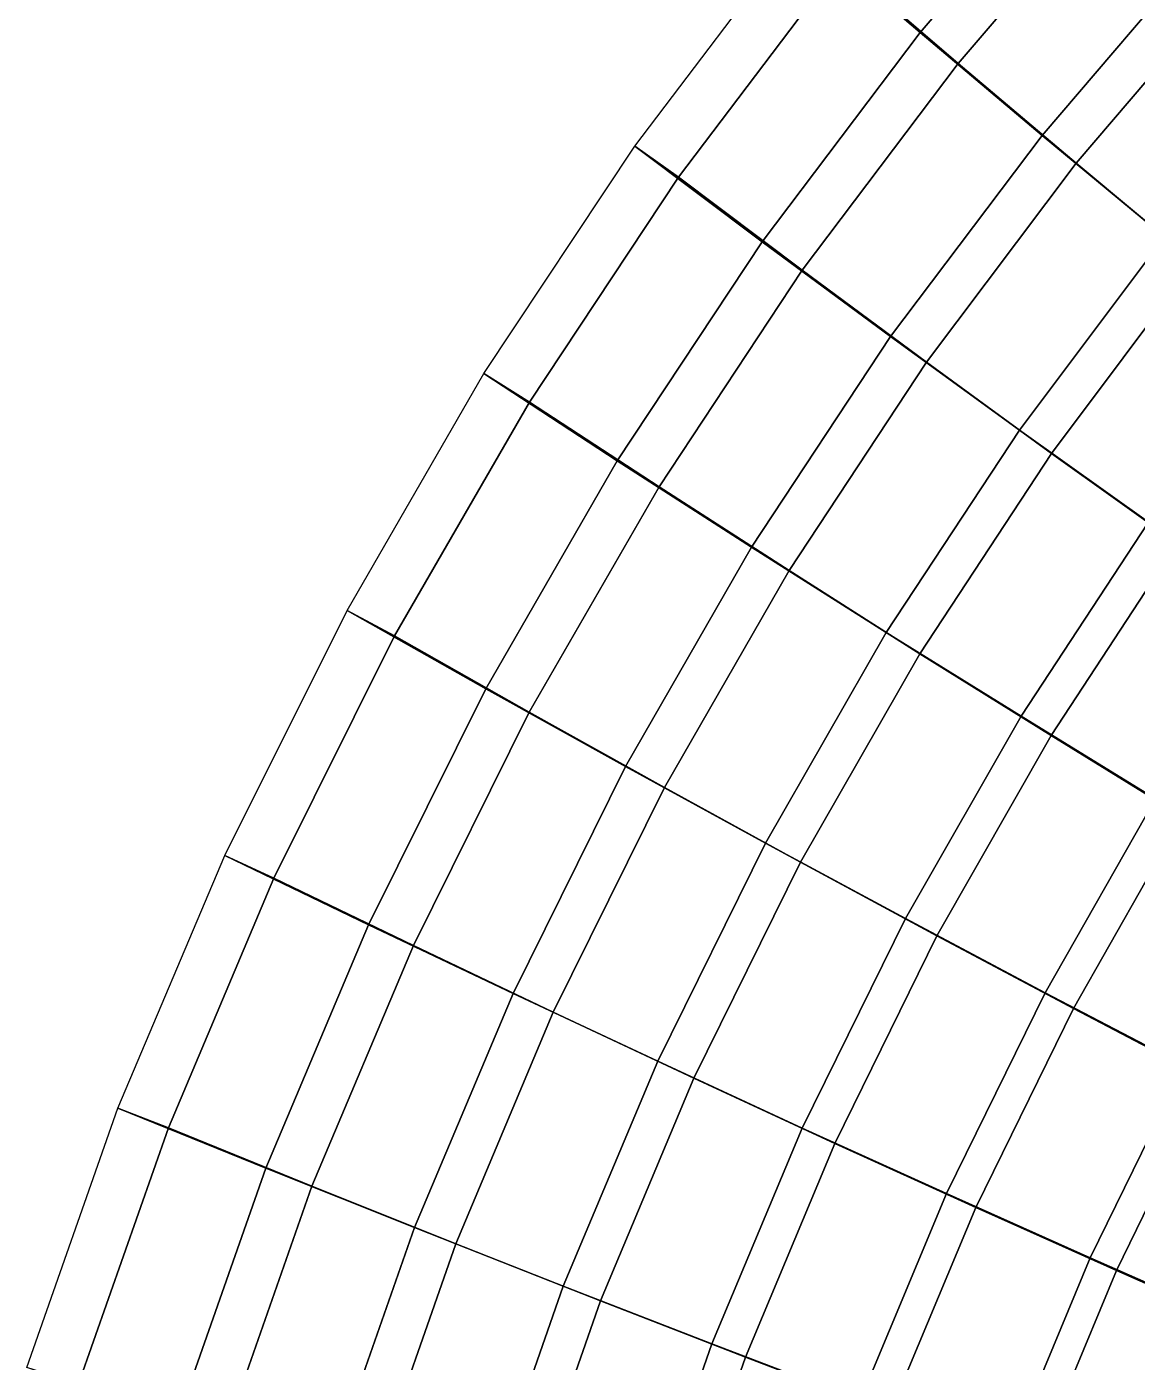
# Model space of a CAD drawing. Header units: metres. Extents: x -2184624 to 1125696, y -1900362 to 1900362.
# Drawn here: x -2093299 to -1610473, y 591542 to 1172242 of the extents above; entities that cross this region are included whole.
import ezdxf

# ---------------------------------------------------------------- set-up
doc = ezdxf.new("R2010")
doc.units = ezdxf.units.M

msp = doc.modelspace()

# ---------------------------------------------------------------- linework, layer by layer
for points in [[(-1704890.6, 1169653.2, 77623.51), (-1757407.6, 1214698.1, 11949.811), (-1680354.4, 1304279.9, 11990.603), (-1630916.5, 1255918, 77174.45)], [(-1688373.4, 1156246.5, 54955.867), (-1739335.6, 1200092.6, -11949.811), (-1663289.9, 1288633.4, -11990.603), (-1615321, 1241551.2, 54420.082)], [(-1651887.8, 1124989.5, 138954.69), (-1704890.6, 1169653.2, 77623.51), (-1630916.5, 1255918, 77174.45), (-1580959.9, 1207963.4, 138014.47)], [(-1688373.4, 1156246.5, 54955.867), (-1704890.6, 1169653.2, 77623.51), (-1630916.5, 1255918, 77174.45), (-1615321, 1241551.2, 54420.082)], [(-1615321, 1241551.2, 54420.082), (-1630916.5, 1255918, 77174.45), (-1704890.6, 1169653.2, 77623.51), (-1688373.4, 1156246.5, 54955.867)], [(-1637075, 1112867, 116992.92), (-1688373.4, 1156246.5, 54955.867), (-1615321, 1241551.2, 54420.082), (-1566982.1, 1194972.1, 115962.195)], [(-1773537.6, 1078733.4, 78037.13), (-1828903.9, 1120278.1, 11912.762), (-1757407.6, 1214698.1, 11949.811), (-1704890.6, 1169653.2, 77623.51)], [(-1809896.6, 1106780.9, -11912.762), (-1828903.9, 1120278.1, 11912.762), (-1757407.6, 1214698.1, 11949.811), (-1739335.6, 1200092.6, -11949.811)], [(-1739335.6, 1200092.6, -11949.811), (-1757407.6, 1214698.1, 11949.811), (-1704890.6, 1169653.2, 77623.51), (-1688373.4, 1156246.5, 54955.867)], [(-1688373.4, 1156246.5, 54955.867), (-1704890.6, 1169653.2, 77623.51), (-1757407.6, 1214698.1, 11949.811), (-1739335.6, 1200092.6, -11949.811)], [(-1598662.5, 1080917.8, 195779.39), (-1651887.8, 1124989.5, 138954.69), (-1580959.9, 1207963.4, 138014.47), (-1530737.2, 1160647.1, 194350)], [(-1637075, 1112867, 116992.92), (-1651887.8, 1124989.5, 138954.69), (-1580959.9, 1207963.4, 138014.47), (-1566982.1, 1194972.1, 115962.195)], [(-1566982.1, 1194972.1, 115962.195), (-1580959.9, 1207963.4, 138014.47), (-1651887.8, 1124989.5, 138954.69), (-1637075, 1112867, 116992.92)], [(-1756165.6, 1066347.4, 55448.31), (-1809896.6, 1106780.9, -11912.762), (-1739335.6, 1200092.6, -11949.811), (-1688373.4, 1156246.5, 54955.867)], [(-1585384.8, 1069935.2, 174434.67), (-1637075, 1112867, 116992.92), (-1566982.1, 1194972.1, 115962.195), (-1518218.5, 1148877.4, 172911.53)], [(-1717715.5, 1037540.1, 139820.62), (-1773537.6, 1078733.4, 78037.13), (-1704890.6, 1169653.2, 77623.51), (-1651887.8, 1124989.5, 138954.69)], [(-1756165.6, 1066347.4, 55448.31), (-1773537.6, 1078733.4, 78037.13), (-1704890.6, 1169653.2, 77623.51), (-1688373.4, 1156246.5, 54955.867)], [(-1688373.4, 1156246.5, 54955.867), (-1704890.6, 1169653.2, 77623.51), (-1773537.6, 1078733.4, 78037.13), (-1756165.6, 1066347.4, 55448.31)], [(-1688373.4, 1156246.5, 54955.867), (-1704890.6, 1169653.2, 77623.51), (-1651887.8, 1124989.5, 138954.69), (-1637075, 1112867, 116992.92)], [(-1637075, 1112867, 116992.92), (-1651887.8, 1124989.5, 138954.69), (-1704890.6, 1169653.2, 77623.51), (-1688373.4, 1156246.5, 54955.867)], [(-1702128.8, 1026341.4, 117941.13), (-1756165.6, 1066347.4, 55448.31), (-1688373.4, 1156246.5, 54955.867), (-1637075, 1112867, 116992.92)], [(-1661711.6, 996891.6, 197094.86), (-1717715.5, 1037540.1, 139820.62), (-1651887.8, 1124989.5, 138954.69), (-1598662.5, 1080917.8, 195779.39)], [(-1702128.8, 1026341.4, 117941.13), (-1717715.5, 1037540.1, 139820.62), (-1651887.8, 1124989.5, 138954.69), (-1637075, 1112867, 116992.92)], [(-1637075, 1112867, 116992.92), (-1651887.8, 1124989.5, 138954.69), (-1717715.5, 1037540.1, 139820.62), (-1702128.8, 1026341.4, 117941.13)], [(-1637075, 1112867, 116992.92), (-1651887.8, 1124989.5, 138954.69), (-1598662.5, 1080917.8, 195779.39), (-1585384.8, 1069935.2, 174434.67)], [(-1585384.8, 1069935.2, 174434.67), (-1598662.5, 1080917.8, 195779.39), (-1651887.8, 1124989.5, 138954.69), (-1637075, 1112867, 116992.92)], [(-1836564, 983516.2, 78414.69), (-1894539.4, 1021394.1, 11879.409), (-1828903.9, 1120278.1, 11912.762), (-1773537.6, 1078733.4, 78037.13)], [(-1874673.4, 1009066.6, -11879.409), (-1894539.4, 1021394.1, 11879.409), (-1828903.9, 1120278.1, 11912.762), (-1809896.6, 1106780.9, -11912.762)], [(-1809896.6, 1106780.9, -11912.762), (-1828903.9, 1120278.1, 11912.762), (-1773537.6, 1078733.4, 78037.13), (-1756165.6, 1066347.4, 55448.31)], [(-1756165.6, 1066347.4, 55448.31), (-1773537.6, 1078733.4, 78037.13), (-1828903.9, 1120278.1, 11912.762), (-1809896.6, 1106780.9, -11912.762)], [(-1647730.4, 986746.25, 175835.42), (-1702128.8, 1026341.4, 117941.13), (-1637075, 1112867, 116992.92), (-1585384.8, 1069935.2, 174434.67)], [(-1818407.5, 972206.44, 55896.863), (-1874673.4, 1009066.6, -11879.409), (-1809896.6, 1106780.9, -11912.762), (-1756165.6, 1066347.4, 55448.31)], [(-1605625.4, 956865.44, 249925.1), (-1661711.6, 996891.6, 197094.86), (-1598662.5, 1080917.8, 195779.39), (-1545310.8, 1037522.6, 248165.44)], [(-1647730.4, 986746.25, 175835.42), (-1661711.6, 996891.6, 197094.86), (-1598662.5, 1080917.8, 195779.39), (-1585384.8, 1069935.2, 174434.67)], [(-1585384.8, 1069935.2, 174434.67), (-1598662.5, 1080917.8, 195779.39), (-1661711.6, 996891.6, 197094.86), (-1647730.4, 986746.25, 175835.42)], [(-1778160, 945959.7, 140610.12), (-1836564, 983516.2, 78414.69), (-1773537.6, 1078733.4, 78037.13), (-1717715.5, 1037540.1, 139820.62)], [(-1818407.5, 972206.44, 55896.863), (-1836564, 983516.2, 78414.69), (-1773537.6, 1078733.4, 78037.13), (-1756165.6, 1066347.4, 55448.31)], [(-1756165.6, 1066347.4, 55448.31), (-1773537.6, 1078733.4, 78037.13), (-1836564, 983516.2, 78414.69), (-1818407.5, 972206.44, 55896.863)], [(-1756165.6, 1066347.4, 55448.31), (-1773537.6, 1078733.4, 78037.13), (-1717715.5, 1037540.1, 139820.62), (-1702128.8, 1026341.4, 117941.13)], [(-1702128.8, 1026341.4, 117941.13), (-1717715.5, 1037540.1, 139820.62), (-1773537.6, 1078733.4, 78037.13), (-1756165.6, 1066347.4, 55448.31)], [(-1593096.4, 947658.2, 229206.75), (-1647730.4, 986746.25, 175835.42), (-1585384.8, 1069935.2, 174434.67), (-1533423, 1027555.9, 227359.25)], [(-1761863.2, 935734.94, 118804.82), (-1818407.5, 972206.44, 55896.863), (-1756165.6, 1066347.4, 55448.31), (-1702128.8, 1026341.4, 117941.13)], [(-1719610.9, 908898.6, 198294.42), (-1778160, 945959.7, 140610.12), (-1717715.5, 1037540.1, 139820.62), (-1661711.6, 996891.6, 197094.86)], [(-1761863.2, 935734.94, 118804.82), (-1778160, 945959.7, 140610.12), (-1717715.5, 1037540.1, 139820.62), (-1702128.8, 1026341.4, 117941.13)], [(-1702128.8, 1026341.4, 117941.13), (-1717715.5, 1037540.1, 139820.62), (-1778160, 945959.7, 140610.12), (-1761863.2, 935734.94, 118804.82)], [(-1702128.8, 1026341.4, 117941.13), (-1717715.5, 1037540.1, 139820.62), (-1661711.6, 996891.6, 197094.86), (-1647730.4, 986746.25, 175835.42)], [(-1647730.4, 986746.25, 175835.42), (-1661711.6, 996891.6, 197094.86), (-1717715.5, 1037540.1, 139820.62), (-1702128.8, 1026341.4, 117941.13)], [(-1704985.1, 899636, 177111.89), (-1761863.2, 935734.94, 118804.82), (-1702128.8, 1026341.4, 117941.13), (-1647730.4, 986746.25, 175835.42)], [(-1893700, 884379.56, 78755.37), (-1954035.1, 918438.1, 11849.684), (-1894539.4, 1021394.1, 11879.409), (-1836564, 983516.2, 78414.69)], [(-1933390.4, 907336.4, -11849.684), (-1954035.1, 918438.1, 11849.684), (-1894539.4, 1021394.1, 11879.409), (-1874673.4, 1009066.6, -11879.409)], [(-1874673.4, 1009066.6, -11879.409), (-1894539.4, 1021394.1, 11879.409), (-1836564, 983516.2, 78414.69), (-1818407.5, 972206.44, 55896.863)], [(-1818407.5, 972206.44, 55896.863), (-1836564, 983516.2, 78414.69), (-1894539.4, 1021394.1, 11879.409), (-1874673.4, 1009066.6, -11879.409)], [(-1874832.8, 874196.8, 56300.867), (-1933390.4, 907336.4, -11849.684), (-1874673.4, 1009066.6, -11879.409), (-1818407.5, 972206.44, 55896.863)], [(-1661019.9, 872402.94, 251528.62), (-1719610.9, 908898.6, 198294.42), (-1661711.6, 996891.6, 197094.86), (-1605625.4, 956865.44, 249925.1)], [(-1704985.1, 899636, 177111.89), (-1719610.9, 908898.6, 198294.42), (-1661711.6, 996891.6, 197094.86), (-1647730.4, 986746.25, 175835.42)], [(-1647730.4, 986746.25, 175835.42), (-1661711.6, 996891.6, 197094.86), (-1719610.9, 908898.6, 198294.42), (-1704985.1, 899636, 177111.89)], [(-1647730.4, 986746.25, 175835.42), (-1661711.6, 996891.6, 197094.86), (-1605625.4, 956865.44, 249925.1), (-1593096.4, 947658.2, 229206.75)], [(-1593096.4, 947658.2, 229206.75), (-1605625.4, 956865.44, 249925.1), (-1661711.6, 996891.6, 197094.86), (-1647730.4, 986746.25, 175835.42)], [(-1832961.2, 850609.75, 141322.03), (-1893700, 884379.56, 78755.37), (-1836564, 983516.2, 78414.69), (-1778160, 945959.7, 140610.12)], [(-1874832.8, 874196.8, 56300.867), (-1893700, 884379.56, 78755.37), (-1836564, 983516.2, 78414.69), (-1818407.5, 972206.44, 55896.863)], [(-1818407.5, 972206.44, 55896.863), (-1836564, 983516.2, 78414.69), (-1893700, 884379.56, 78755.37), (-1874832.8, 874196.8, 56300.867)], [(-1818407.5, 972206.44, 55896.863), (-1836564, 983516.2, 78414.69), (-1778160, 945959.7, 140610.12), (-1761863.2, 935734.94, 118804.82)], [(-1761863.2, 935734.94, 118804.82), (-1778160, 945959.7, 140610.12), (-1836564, 983516.2, 78414.69), (-1818407.5, 972206.44, 55896.863)], [(-1647903.4, 863996.8, 230889.5), (-1704985.1, 899636, 177111.89), (-1647730.4, 986746.25, 175835.42), (-1593096.4, 947658.2, 229206.75)], [(-1816021.8, 841404.5, 119582.87), (-1874832.8, 874196.8, 56300.867), (-1818407.5, 972206.44, 55896.863), (-1761863.2, 935734.94, 118804.82)], [(-1602495.2, 836540.94, 300393.22), (-1661019.9, 872402.94, 251528.62), (-1605625.4, 956865.44, 249925.1), (-1549561, 917536.2, 298394.2)], [(-1647903.4, 863996.8, 230889.5), (-1661019.9, 872402.94, 251528.62), (-1605625.4, 956865.44, 249925.1), (-1593096.4, 947658.2, 229206.75)], [(-1593096.4, 947658.2, 229206.75), (-1605625.4, 956865.44, 249925.1), (-1661019.9, 872402.94, 251528.62), (-1647903.4, 863996.8, 230889.5)], [(-1590749.5, 828900.06, 280227.22), (-1647903.4, 863996.8, 230889.5), (-1593096.4, 947658.2, 229206.75), (-1538352.8, 909167.56, 278147)], [(-1772109.5, 817284.9, 199375.38), (-1832961.2, 850609.75, 141322.03), (-1778160, 945959.7, 140610.12), (-1719610.9, 908898.6, 198294.42)], [(-1816021.8, 841404.5, 119582.87), (-1832961.2, 850609.75, 141322.03), (-1778160, 945959.7, 140610.12), (-1761863.2, 935734.94, 118804.82)], [(-1761863.2, 935734.94, 118804.82), (-1778160, 945959.7, 140610.12), (-1832961.2, 850609.75, 141322.03), (-1816021.8, 841404.5, 119582.87)], [(-1761863.2, 935734.94, 118804.82), (-1778160, 945959.7, 140610.12), (-1719610.9, 908898.6, 198294.42), (-1704985.1, 899636, 177111.89)], [(-1704985.1, 899636, 177111.89), (-1719610.9, 908898.6, 198294.42), (-1778160, 945959.7, 140610.12), (-1761863.2, 935734.94, 118804.82)], [(-1756900.2, 808946.25, 178261.44), (-1816021.8, 841404.5, 119582.87), (-1761863.2, 935734.94, 118804.82), (-1704985.1, 899636, 177111.89)], [(-1944701.9, 781715.8, 79057.76), (-2007138.8, 811819.25, 11823.571), (-1954035.1, 918438.1, 11849.684), (-1893700, 884379.56, 78755.37)], [(-1985799.2, 801993.5, -11823.571), (-2007138.8, 811819.25, 11823.571), (-1954035.1, 918438.1, 11849.684), (-1933390.4, 907336.4, -11849.684)], [(-1933390.4, 907336.4, -11849.684), (-1954035.1, 918438.1, 11849.684), (-1893700, 884379.56, 78755.37), (-1874832.8, 874196.8, 56300.867)], [(-1874832.8, 874196.8, 56300.867), (-1893700, 884379.56, 78755.37), (-1954035.1, 918438.1, 11849.684), (-1933390.4, 907336.4, -11849.684)], [(-1925200.6, 772705.44, 56658.945), (-1985799.2, 801993.5, -11823.571), (-1933390.4, 907336.4, -11849.684), (-1874832.8, 874196.8, 56300.867)], [(-1711253, 784466.75, 252973.31), (-1772109.5, 817284.9, 199375.38), (-1719610.9, 908898.6, 198294.42), (-1661019.9, 872402.94, 251528.62)], [(-1756900.2, 808946.25, 178261.44), (-1772109.5, 817284.9, 199375.38), (-1719610.9, 908898.6, 198294.42), (-1704985.1, 899636, 177111.89)], [(-1704985.1, 899636, 177111.89), (-1719610.9, 908898.6, 198294.42), (-1772109.5, 817284.9, 199375.38), (-1756900.2, 808946.25, 178261.44)], [(-1704985.1, 899636, 177111.89), (-1719610.9, 908898.6, 198294.42), (-1661019.9, 872402.94, 251528.62), (-1647903.4, 863996.8, 230889.5)], [(-1647903.4, 863996.8, 230889.5), (-1661019.9, 872402.94, 251528.62), (-1719610.9, 908898.6, 198294.42), (-1704985.1, 899636, 177111.89)], [(-1697604.8, 776899.25, 232404.88), (-1756900.2, 808946.25, 178261.44), (-1704985.1, 899636, 177111.89), (-1647903.4, 863996.8, 230889.5)], [(-1881883.2, 751868.4, 141954.19), (-1944701.9, 781715.8, 79057.76), (-1893700, 884379.56, 78755.37), (-1832961.2, 850609.75, 141322.03)], [(-1925200.6, 772705.44, 56658.945), (-1944701.9, 781715.8, 79057.76), (-1893700, 884379.56, 78755.37), (-1874832.8, 874196.8, 56300.867)], [(-1874832.8, 874196.8, 56300.867), (-1893700, 884379.56, 78755.37), (-1944701.9, 781715.8, 79057.76), (-1925200.6, 772705.44, 56658.945)], [(-1874832.8, 874196.8, 56300.867), (-1893700, 884379.56, 78755.37), (-1832961.2, 850609.75, 141322.03), (-1816021.8, 841404.5, 119582.87)], [(-1816021.8, 841404.5, 119582.87), (-1832961.2, 850609.75, 141322.03), (-1893700, 884379.56, 78755.37), (-1874832.8, 874196.8, 56300.867)], [(-1864370.5, 743723.5, 120273.25), (-1925200.6, 772705.44, 56658.945), (-1874832.8, 874196.8, 56300.867), (-1816021.8, 841404.5, 119582.87)], [(-1650501.4, 752217.25, 302194.25), (-1711253, 784466.75, 252973.31), (-1661019.9, 872402.94, 251528.62), (-1602495.2, 836540.94, 300393.22)], [(-1697604.8, 776899.25, 232404.88), (-1711253, 784466.75, 252973.31), (-1661019.9, 872402.94, 251528.62), (-1647903.4, 863996.8, 230889.5)], [(-1647903.4, 863996.8, 230889.5), (-1661019.9, 872402.94, 251528.62), (-1711253, 784466.75, 252973.31), (-1697604.8, 776899.25, 232404.88)], [(-1647903.4, 863996.8, 230889.5), (-1661019.9, 872402.94, 251528.62), (-1602495.2, 836540.94, 300393.22), (-1590749.5, 828900.06, 280227.22)], [(-1590749.5, 828900.06, 280227.22), (-1602495.2, 836540.94, 300393.22), (-1661019.9, 872402.94, 251528.62), (-1647903.4, 863996.8, 230889.5)], [(-1638269.6, 745338.5, 282100.75), (-1697604.8, 776899.25, 232404.88), (-1647903.4, 863996.8, 230889.5), (-1590749.5, 828900.06, 280227.22)], [(-1818981, 722412.6, 200334.88), (-1881883.2, 751868.4, 141954.19), (-1832961.2, 850609.75, 141322.03), (-1772109.5, 817284.9, 199375.38)], [(-1864370.5, 743723.5, 120273.25), (-1881883.2, 751868.4, 141954.19), (-1832961.2, 850609.75, 141322.03), (-1816021.8, 841404.5, 119582.87)], [(-1816021.8, 841404.5, 119582.87), (-1832961.2, 850609.75, 141322.03), (-1881883.2, 751868.4, 141954.19), (-1864370.5, 743723.5, 120273.25)], [(-1816021.8, 841404.5, 119582.87), (-1832961.2, 850609.75, 141322.03), (-1772109.5, 817284.9, 199375.38), (-1756900.2, 808946.25, 178261.44)], [(-1756900.2, 808946.25, 178261.44), (-1772109.5, 817284.9, 199375.38), (-1832961.2, 850609.75, 141322.03), (-1816021.8, 841404.5, 119582.87)], [(-1803251.5, 715034.9, 179281.31), (-1864370.5, 743723.5, 120273.25), (-1816021.8, 841404.5, 119582.87), (-1756900.2, 808946.25, 178261.44)], [(-1589967.2, 720593.2, 347133.9), (-1650501.4, 752217.25, 302194.25), (-1602495.2, 836540.94, 300393.22), (-1544144.5, 801377.06, 344987.28)], [(-1638269.6, 745338.5, 282100.75), (-1650501.4, 752217.25, 302194.25), (-1602495.2, 836540.94, 300393.22), (-1590749.5, 828900.06, 280227.22)], [(-1590749.5, 828900.06, 280227.22), (-1602495.2, 836540.94, 300393.22), (-1650501.4, 752217.25, 302194.25), (-1638269.6, 745338.5, 282100.75)], [(-1579028.2, 714332.06, 327452.53), (-1638269.6, 745338.5, 282100.75), (-1590749.5, 828900.06, 280227.22), (-1533651.5, 794422.8, 325231.97)], [(-1756104.9, 693404.44, 254256.25), (-1818981, 722412.6, 200334.88), (-1772109.5, 817284.9, 199375.38), (-1711253, 784466.75, 252973.31)], [(-1803251.5, 715034.9, 179281.31), (-1818981, 722412.6, 200334.88), (-1772109.5, 817284.9, 199375.38), (-1756900.2, 808946.25, 178261.44)], [(-1756900.2, 808946.25, 178261.44), (-1772109.5, 817284.9, 199375.38), (-1818981, 722412.6, 200334.88), (-1803251.5, 715034.9, 179281.31)], [(-1756900.2, 808946.25, 178261.44), (-1772109.5, 817284.9, 199375.38), (-1711253, 784466.75, 252973.31), (-1697604.8, 776899.25, 232404.88)], [(-1697604.8, 776899.25, 232404.88), (-1711253, 784466.75, 252973.31), (-1772109.5, 817284.9, 199375.38), (-1756900.2, 808946.25, 178261.44)], [(-1989352.2, 675933.3, 79322.17), (-2053625.8, 701961, 11800.983), (-2007138.8, 811819.25, 11823.571), (-1944701.9, 781715.8, 79057.76)], [(-2031677.8, 693455.6, -11800.983), (-2053625.8, 701961, 11800.983), (-2007138.8, 811819.25, 11823.571), (-1985799.2, 801993.5, -11823.571)], [(-1985799.2, 801993.5, -11823.571), (-2007138.8, 811819.25, 11823.571), (-1944701.9, 781715.8, 79057.76), (-1925200.6, 772705.44, 56658.945)], [(-1925200.6, 772705.44, 56658.945), (-1944701.9, 781715.8, 79057.76), (-2007138.8, 811819.25, 11823.571), (-1985799.2, 801993.5, -11823.571)], [(-1741982.9, 686709.06, 233750.1), (-1803251.5, 715034.9, 179281.31), (-1756900.2, 808946.25, 178261.44), (-1697604.8, 776899.25, 232404.88)], [(-1969296.2, 668135.2, 56971.51), (-2031677.8, 693455.6, -11800.983), (-1985799.2, 801993.5, -11823.571), (-1925200.6, 772705.44, 56658.945)], [(-1693369.5, 664896.8, 303793.28), (-1756104.9, 693404.44, 254256.25), (-1711253, 784466.75, 252973.31), (-1650501.4, 752217.25, 302194.25)], [(-1741982.9, 686709.06, 233750.1), (-1756104.9, 693404.44, 254256.25), (-1711253, 784466.75, 252973.31), (-1697604.8, 776899.25, 232404.88)], [(-1697604.8, 776899.25, 232404.88), (-1711253, 784466.75, 252973.31), (-1756104.9, 693404.44, 254256.25), (-1741982.9, 686709.06, 233750.1)], [(-1697604.8, 776899.25, 232404.88), (-1711253, 784466.75, 252973.31), (-1650501.4, 752217.25, 302194.25), (-1638269.6, 745338.5, 282100.75)], [(-1638269.6, 745338.5, 282100.75), (-1650501.4, 752217.25, 302194.25), (-1711253, 784466.75, 252973.31), (-1697604.8, 776899.25, 232404.88)], [(-1924716.4, 650126.25, 142505.6), (-1989352.2, 675933.3, 79322.17), (-1944701.9, 781715.8, 79057.76), (-1881883.2, 751868.4, 141954.19)], [(-1969296.2, 668135.2, 56971.51), (-1989352.2, 675933.3, 79322.17), (-1944701.9, 781715.8, 79057.76), (-1925200.6, 772705.44, 56658.945)], [(-1925200.6, 772705.44, 56658.945), (-1944701.9, 781715.8, 79057.76), (-1989352.2, 675933.3, 79322.17), (-1969296.2, 668135.2, 56971.51)], [(-1925200.6, 772705.44, 56658.945), (-1944701.9, 781715.8, 79057.76), (-1881883.2, 751868.4, 141954.19), (-1864370.5, 743723.5, 120273.25)], [(-1864370.5, 743723.5, 120273.25), (-1881883.2, 751868.4, 141954.19), (-1944701.9, 781715.8, 79057.76), (-1925200.6, 772705.44, 56658.945)], [(-1906702.1, 643077.6, 120874.97), (-1969296.2, 668135.2, 56971.51), (-1925200.6, 772705.44, 56658.945), (-1864370.5, 743723.5, 120273.25)], [(-1680704.8, 658810.7, 283763.6), (-1741982.9, 686709.06, 233750.1), (-1697604.8, 776899.25, 232404.88), (-1638269.6, 745338.5, 282100.75)], [(-1860021.4, 624658, 201171.66), (-1924716.4, 650126.25, 142505.6), (-1881883.2, 751868.4, 141954.19), (-1818981, 722412.6, 200334.88)], [(-1906702.1, 643077.6, 120874.97), (-1924716.4, 650126.25, 142505.6), (-1881883.2, 751868.4, 141954.19), (-1864370.5, 743723.5, 120273.25)], [(-1864370.5, 743723.5, 120273.25), (-1881883.2, 751868.4, 141954.19), (-1924716.4, 650126.25, 142505.6), (-1906702.1, 643077.6, 120874.97)], [(-1864370.5, 743723.5, 120273.25), (-1881883.2, 751868.4, 141954.19), (-1818981, 722412.6, 200334.88), (-1803251.5, 715034.9, 179281.31)], [(-1803251.5, 715034.9, 179281.31), (-1818981, 722412.6, 200334.88), (-1881883.2, 751868.4, 141954.19), (-1864370.5, 743723.5, 120273.25)], [(-1630889.5, 636940.6, 349039.38), (-1693369.5, 664896.8, 303793.28), (-1650501.4, 752217.25, 302194.25), (-1589967.2, 720593.2, 347133.9)], [(-1680704.8, 658810.7, 283763.6), (-1693369.5, 664896.8, 303793.28), (-1650501.4, 752217.25, 302194.25), (-1638269.6, 745338.5, 282100.75)], [(-1638269.6, 745338.5, 282100.75), (-1650501.4, 752217.25, 302194.25), (-1693369.5, 664896.8, 303793.28), (-1680704.8, 658810.7, 283763.6)], [(-1638269.6, 745338.5, 282100.75), (-1650501.4, 752217.25, 302194.25), (-1589967.2, 720593.2, 347133.9), (-1579028.2, 714332.06, 327452.53)], [(-1579028.2, 714332.06, 327452.53), (-1589967.2, 720593.2, 347133.9), (-1650501.4, 752217.25, 302194.25), (-1638269.6, 745338.5, 282100.75)], [(-1843837.1, 618273.6, 180170.31), (-1906702.1, 643077.6, 120874.97), (-1864370.5, 743723.5, 120273.25), (-1803251.5, 715034.9, 179281.31)], [(-1619553.2, 631400.6, 329423.12), (-1680704.8, 658810.7, 283763.6), (-1638269.6, 745338.5, 282100.75), (-1579028.2, 714332.06, 327452.53)], [(-1795380.8, 599575.44, 255374.28), (-1860021.4, 624658, 201171.66), (-1818981, 722412.6, 200334.88), (-1756104.9, 693404.44, 254256.25)], [(-1843837.1, 618273.6, 180170.31), (-1860021.4, 624658, 201171.66), (-1818981, 722412.6, 200334.88), (-1803251.5, 715034.9, 179281.31)], [(-1803251.5, 715034.9, 179281.31), (-1818981, 722412.6, 200334.88), (-1860021.4, 624658, 201171.66), (-1843837.1, 618273.6, 180170.31)], [(-1803251.5, 715034.9, 179281.31), (-1818981, 722412.6, 200334.88), (-1756104.9, 693404.44, 254256.25), (-1741982.9, 686709.06, 233750.1)], [(-1741982.9, 686709.06, 233750.1), (-1756104.9, 693404.44, 254256.25), (-1818981, 722412.6, 200334.88), (-1803251.5, 715034.9, 179281.31)], [(-1568777.8, 609583.1, 390104.1), (-1630889.5, 636940.6, 349039.38), (-1589967.2, 720593.2, 347133.9), (-1529761, 689648, 387903.5)], [(-1619553.2, 631400.6, 329423.12), (-1630889.5, 636940.6, 349039.38), (-1589967.2, 720593.2, 347133.9), (-1579028.2, 714332.06, 327452.53)], [(-1579028.2, 714332.06, 327452.53), (-1589967.2, 720593.2, 347133.9), (-1630889.5, 636940.6, 349039.38), (-1619553.2, 631400.6, 329423.12)], [(-1780844.8, 593781.56, 234921.94), (-1843837.1, 618273.6, 180170.31), (-1803251.5, 715034.9, 179281.31), (-1741982.9, 686709.06, 233750.1)], [(-1558660, 604534.6, 370845.34), (-1619553.2, 631400.6, 329423.12), (-1579028.2, 714332.06, 327452.53), (-1520009, 683942.9, 368578.5)], [(-2027460.4, 567452.9, 79546.39), (-2093298.6, 589301.8, 11781.946), (-2053625.8, 701961, 11800.983), (-1989352.2, 675933.3, 79322.17)], [(-2070831.4, 582155.06, -11781.946), (-2093298.6, 589301.8, 11781.946), (-2053625.8, 701961, 11800.983), (-2031677.8, 693455.6, -11800.983)], [(-2031677.8, 693455.6, -11800.983), (-2053625.8, 701961, 11800.983), (-1989352.2, 675933.3, 79322.17), (-1969296.2, 668135.2, 56971.51)], [(-1969296.2, 668135.2, 56971.51), (-1989352.2, 675933.3, 79322.17), (-2053625.8, 701961, 11800.983), (-2031677.8, 693455.6, -11800.983)], [(-2006931.1, 560901.4, 57236.344), (-2070831.4, 582155.06, -11781.946), (-2031677.8, 693455.6, -11800.983), (-1969296.2, 668135.2, 56971.51)], [(-1730910.6, 574924.6, 305186.9), (-1795380.8, 599575.44, 255374.28), (-1756104.9, 693404.44, 254256.25), (-1693369.5, 664896.8, 303793.28)], [(-1780844.8, 593781.56, 234921.94), (-1795380.8, 599575.44, 255374.28), (-1756104.9, 693404.44, 254256.25), (-1741982.9, 686709.06, 233750.1)], [(-1741982.9, 686709.06, 233750.1), (-1756104.9, 693404.44, 254256.25), (-1795380.8, 599575.44, 255374.28), (-1780844.8, 593781.56, 234921.94)], [(-1741982.9, 686709.06, 233750.1), (-1756104.9, 693404.44, 254256.25), (-1693369.5, 664896.8, 303793.28), (-1680704.8, 658810.7, 283763.6)], [(-1680704.8, 658810.7, 283763.6), (-1693369.5, 664896.8, 303793.28), (-1756104.9, 693404.44, 254256.25), (-1741982.9, 686709.06, 233750.1)], [(-1717867.6, 569658, 285212.4), (-1780844.8, 593781.56, 234921.94), (-1741982.9, 686709.06, 233750.1), (-1680704.8, 658810.7, 283763.6)], [(-1961275.4, 545788.9, 142974.33), (-2027460.4, 567452.9, 79546.39), (-1989352.2, 675933.3, 79322.17), (-1924716.4, 650126.25, 142505.6)], [(-2006931.1, 560901.4, 57236.344), (-2027460.4, 567452.9, 79546.39), (-1989352.2, 675933.3, 79322.17), (-1969296.2, 668135.2, 56971.51)], [(-1969296.2, 668135.2, 56971.51), (-1989352.2, 675933.3, 79322.17), (-2027460.4, 567452.9, 79546.39), (-2006931.1, 560901.4, 57236.344)], [(-1969296.2, 668135.2, 56971.51), (-1989352.2, 675933.3, 79322.17), (-1924716.4, 650126.25, 142505.6), (-1906702.1, 643077.6, 120874.97)], [(-1906702.1, 643077.6, 120874.97), (-1924716.4, 650126.25, 142505.6), (-1989352.2, 675933.3, 79322.17), (-1969296.2, 668135.2, 56971.51)], [(-1942833.6, 539867.5, 121386.2), (-2006931.1, 560901.4, 57236.344), (-1969296.2, 668135.2, 56971.51), (-1906702.1, 643077.6, 120874.97)], [(-1666729.4, 550750, 350699.88), (-1730910.6, 574924.6, 305186.9), (-1693369.5, 664896.8, 303793.28), (-1630889.5, 636940.6, 349039.38)], [(-1717867.6, 569658, 285212.4), (-1730910.6, 574924.6, 305186.9), (-1693369.5, 664896.8, 303793.28), (-1680704.8, 658810.7, 283763.6)], [(-1680704.8, 658810.7, 283763.6), (-1693369.5, 664896.8, 303793.28), (-1730910.6, 574924.6, 305186.9), (-1717867.6, 569658, 285212.4)], [(-1680704.8, 658810.7, 283763.6), (-1693369.5, 664896.8, 303793.28), (-1630889.5, 636940.6, 349039.38), (-1619553.2, 631400.6, 329423.12)], [(-1619553.2, 631400.6, 329423.12), (-1630889.5, 636940.6, 349039.38), (-1693369.5, 664896.8, 303793.28), (-1680704.8, 658810.7, 283763.6)], [(-1655046.4, 545955.75, 331140), (-1717867.6, 569658, 285212.4), (-1680704.8, 658810.7, 283763.6), (-1619553.2, 631400.6, 329423.12)], [(-1895053.2, 524409.25, 201883.11), (-1961275.4, 545788.9, 142974.33), (-1924716.4, 650126.25, 142505.6), (-1860021.4, 624658, 201171.66)], [(-1942833.6, 539867.5, 121386.2), (-1961275.4, 545788.9, 142974.33), (-1924716.4, 650126.25, 142505.6), (-1906702.1, 643077.6, 120874.97)], [(-1906702.1, 643077.6, 120874.97), (-1924716.4, 650126.25, 142505.6), (-1961275.4, 545788.9, 142974.33), (-1942833.6, 539867.5, 121386.2)], [(-1906702.1, 643077.6, 120874.97), (-1924716.4, 650126.25, 142505.6), (-1860021.4, 624658, 201171.66), (-1843837.1, 618273.6, 180170.31)], [(-1843837.1, 618273.6, 180170.31), (-1860021.4, 624658, 201171.66), (-1924716.4, 650126.25, 142505.6), (-1906702.1, 643077.6, 120874.97)], [(-1878481.2, 519046, 180925.89), (-1942833.6, 539867.5, 121386.2), (-1906702.1, 643077.6, 120874.97), (-1843837.1, 618273.6, 180170.31)], [(-1602952, 527091.25, 392021.5), (-1666729.4, 550750, 350699.88), (-1630889.5, 636940.6, 349039.38), (-1568777.8, 609583.1, 390104.1)], [(-1655046.4, 545955.75, 331140), (-1666729.4, 550750, 350699.88), (-1630889.5, 636940.6, 349039.38), (-1619553.2, 631400.6, 329423.12)], [(-1619553.2, 631400.6, 329423.12), (-1630889.5, 636940.6, 349039.38), (-1666729.4, 550750, 350699.88), (-1655046.4, 545955.75, 331140)], [(-1619553.2, 631400.6, 329423.12), (-1630889.5, 636940.6, 349039.38), (-1568777.8, 609583.1, 390104.1), (-1558660, 604534.6, 370845.34)], [(-1558660, 604534.6, 370845.34), (-1568777.8, 609583.1, 390104.1), (-1630889.5, 636940.6, 349039.38), (-1619553.2, 631400.6, 329423.12)], [(-1592515.2, 522721.97, 372820), (-1655046.4, 545955.75, 331140), (-1619553.2, 631400.6, 329423.12), (-1558660, 604534.6, 370845.34)], [(-1828908.9, 503353, 256324.95), (-1895053.2, 524409.25, 201883.11), (-1860021.4, 624658, 201171.66), (-1795380.8, 599575.44, 255374.28)], [(-1878481.2, 519046, 180925.89), (-1895053.2, 524409.25, 201883.11), (-1860021.4, 624658, 201171.66), (-1843837.1, 618273.6, 180170.31)], [(-1843837.1, 618273.6, 180170.31), (-1860021.4, 624658, 201171.66), (-1895053.2, 524409.25, 201883.11), (-1878481.2, 519046, 180925.89)], [(-1843837.1, 618273.6, 180170.31), (-1860021.4, 624658, 201171.66), (-1795380.8, 599575.44, 255374.28), (-1780844.8, 593781.56, 234921.94)], [(-1780844.8, 593781.56, 234921.94), (-1795380.8, 599575.44, 255374.28), (-1860021.4, 624658, 201171.66), (-1843837.1, 618273.6, 180170.31)], [(-1814020.1, 498486, 235918.11), (-1878481.2, 519046, 180925.89), (-1843837.1, 618273.6, 180170.31), (-1780844.8, 593781.56, 234921.94)], [(-1762960.8, 482658.1, 306371.3), (-1828908.9, 503353, 256324.95), (-1795380.8, 599575.44, 255374.28), (-1730910.6, 574924.6, 305186.9)], [(-1814020.1, 498486, 235918.11), (-1828908.9, 503353, 256324.95), (-1795380.8, 599575.44, 255374.28), (-1780844.8, 593781.56, 234921.94)], [(-1780844.8, 593781.56, 234921.94), (-1795380.8, 599575.44, 255374.28), (-1828908.9, 503353, 256324.95), (-1814020.1, 498486, 235918.11)], [(-1780844.8, 593781.56, 234921.94), (-1795380.8, 599575.44, 255374.28), (-1730910.6, 574924.6, 305186.9), (-1717867.6, 569658, 285212.4)], [(-1717867.6, 569658, 285212.4), (-1730910.6, 574924.6, 305186.9), (-1795380.8, 599575.44, 255374.28), (-1780844.8, 593781.56, 234921.94)], [(-1749595.5, 478233.9, 286443.5), (-1814020.1, 498486, 235918.11), (-1780844.8, 593781.56, 234921.94), (-1717867.6, 569658, 285212.4)]]:
    msp.add_3dface(points)

doc.saveas('drawing.dxf')
